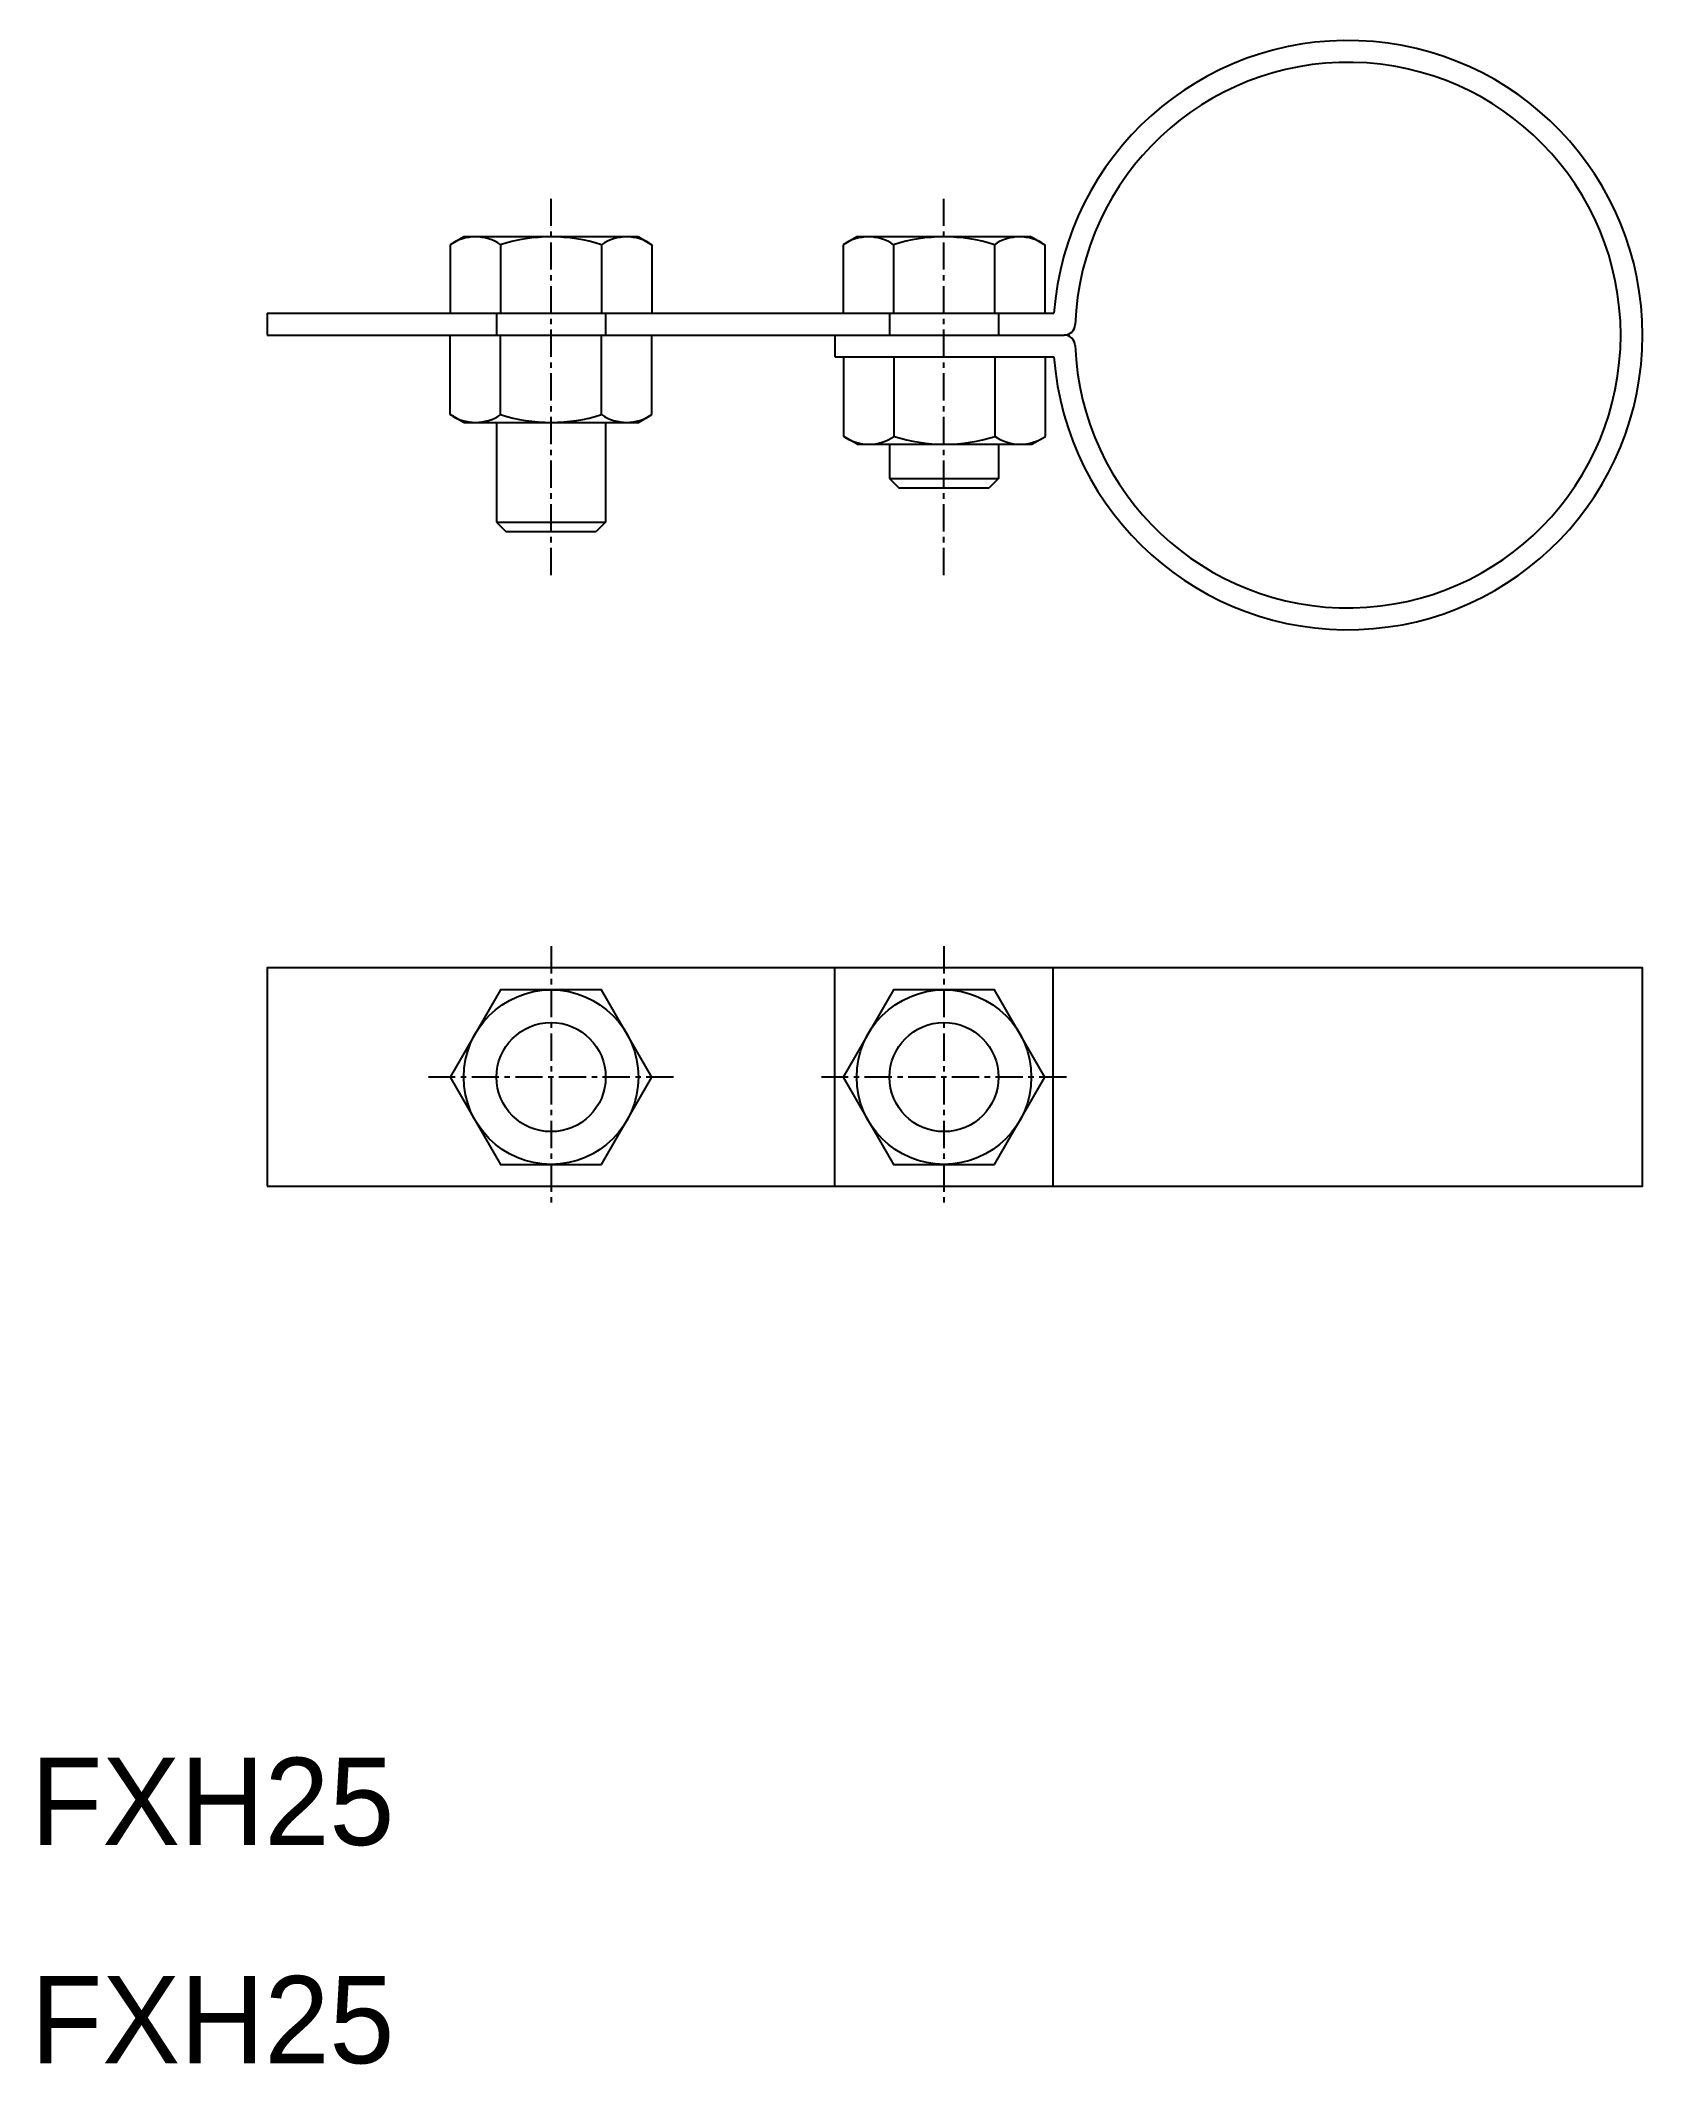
# Model space of a CAD drawing. Extents: x -2083.8 to -2010.4, y -466.6 to -373.9.
import ezdxf

# ---------------------------------------------------------------- set-up
doc = ezdxf.new("R2010")
doc.units = 0
doc.linetypes.add('CENTER', pattern=[2, 1.25, -0.25, 0.25, -0.25])
doc.layers.get('0').update_dxf_attribs({"linetype": 'CONTINUOUS'})
doc.layers.add('CENTER', color=1, linetype='CENTER')

msp = doc.modelspace()

# ---------------------------------------------------------------- linework, layer by layer
at = {"color": 7, "linetype": 'CONTINUOUS'}
for p, q in [((-2064.41, -382.874), (-2065.029, -383.231)), ((-2056.41, -382.874), (-2064.41, -382.874)), ((-2056.41, -382.874), (-2055.792, -383.231)), ((-2046.41, -382.874), (-2047.029, -383.231)), ((-2038.41, -382.874), (-2046.41, -382.874)), ((-2038.41, -382.874), (-2037.792, -383.231)), ((-2065.029, -383.231), (-2065.029, -386.374)), ((-2062.72, -383.231), (-2062.72, -386.374)), ((-2058.101, -383.231), (-2058.101, -386.374)), ((-2055.792, -383.231), (-2055.792, -386.374)), ((-2047.029, -383.231), (-2047.029, -386.374)), ((-2044.72, -383.231), (-2044.72, -386.374)), ((-2040.101, -383.231), (-2040.101, -386.374)), ((-2037.792, -383.231), (-2037.792, -386.374)), ((-2073.41, -386.374), (-2073.41, -387.374)), ((-2073.41, -386.374), (-2037.373, -386.374)), ((-2062.91, -386.374), (-2062.91, -387.374)), ((-2057.91, -386.374), (-2057.91, -387.374)), ((-2044.91, -386.374), (-2044.91, -387.374)), ((-2039.91, -386.374), (-2039.91, -387.374)), ((-2073.41, -387.374), (-2036.901, -387.374)), ((-2065.029, -391.016), (-2065.029, -387.374)), ((-2062.72, -391.016), (-2062.72, -387.374)), ((-2058.101, -391.016), (-2058.101, -387.374)), ((-2055.792, -391.016), (-2055.792, -387.374)), ((-2047.41, -387.374), (-2047.41, -388.374)), ((-2047.41, -388.374), (-2037.373, -388.374)), ((-2047.001, -392.016), (-2047.001, -388.374)), ((-2044.692, -392.016), (-2044.692, -388.374)), ((-2040.073, -392.016), (-2040.073, -388.374)), ((-2037.764, -392.016), (-2037.764, -388.374)), ((-2064.41, -391.374), (-2065.029, -391.016)), ((-2064.41, -391.374), (-2056.41, -391.374)), ((-2062.91, -391.374), (-2062.91, -395.941)), ((-2057.91, -391.374), (-2057.91, -395.941)), ((-2056.41, -391.374), (-2055.792, -391.016)), ((-2046.382, -392.374), (-2047.001, -392.016)), ((-2038.382, -392.374), (-2037.764, -392.016)), ((-2046.382, -392.374), (-2038.382, -392.374)), ((-2044.91, -392.374), (-2044.91, -393.941)), ((-2039.91, -392.374), (-2039.91, -393.941)), ((-2044.91, -393.941), (-2044.477, -394.374)), ((-2044.91, -393.941), (-2039.91, -393.941)), ((-2039.91, -393.941), (-2040.343, -394.374)), ((-2044.477, -394.374), (-2040.343, -394.374)), ((-2062.91, -395.941), (-2057.91, -395.941)), ((-2062.91, -395.941), (-2062.477, -396.374)), ((-2057.91, -395.941), (-2058.343, -396.374)), ((-2062.477, -396.374), (-2058.343, -396.374)), ((-2047.41, -426.374), (-2047.41, -416.374)), ((-2037.41, -426.374), (-2037.41, -416.374))]:
    msp.add_line(p, q, dxfattribs=at)
for points in [[(-2073.41, -426.374), (-2010.41, -426.374), (-2010.41, -416.374), (-2073.41, -416.374)], [(-2058.101, -425.374), (-2055.792, -421.374), (-2058.101, -417.374), (-2062.72, -417.374), (-2065.029, -421.374), (-2062.72, -425.374)], [(-2040.101, -425.374), (-2037.792, -421.374), (-2040.101, -417.374), (-2044.72, -417.374), (-2047.029, -421.374), (-2044.72, -425.374)]]:
    msp.add_lwpolyline(points, close=True, dxfattribs=at)
for centre, radius in [((-2060.41, -421.374), 4), ((-2042.41, -421.374), 4), ((-2060.41, -421.374), 2.5), ((-2042.41, -421.374), 2.5)]:
    msp.add_circle(centre, radius, dxfattribs=at)
for centre, radius, start, end in [((-2023.91, -387.374), 13.5, 184.24802, 175.75198), ((-2023.91, -387.374), 12.5, 182.20423, 177.79577), ((-2063.874, -384.918), 2.045, 55.61576, 124.38424), ((-2060.41, -390.516), 7.643, 72.41205, 107.58795), ((-2056.946, -384.918), 2.045, 55.61576, 124.38424), ((-2045.874, -384.918), 2.045, 55.61576, 124.38424), ((-2042.41, -390.516), 7.643, 72.41205, 107.58795), ((-2038.946, -384.918), 2.045, 55.61576, 124.38424), ((-2036.901, -386.874), 0.5, 270, 357.79577), ((-2036.901, -387.874), 0.5, 2.20423, 90), ((-2063.874, -389.329), 2.045, 235.61576, 304.38424), ((-2060.41, -383.731), 7.643, 252.41205, 287.58795), ((-2056.946, -389.329), 2.045, 235.61576, 304.38424), ((-2045.847, -390.329), 2.045, 235.61576, 304.38424), ((-2042.382, -384.731), 7.643, 252.41205, 287.58795), ((-2038.918, -390.329), 2.045, 235.61576, 304.38424)]:
    msp.add_arc(centre, radius, start, end, dxfattribs=at)
at = {"layer": 'CENTER', "color": 1, "linetype": 'CENTER'}
for p, q in [((-2060.41, -398.374), (-2060.41, -380.874)), ((-2042.41, -398.374), (-2042.41, -380.874)), ((-2060.41, -415.374), (-2060.41, -427.374)), ((-2042.41, -415.374), (-2042.41, -427.374)), ((-2054.797, -421.374), (-2066.024, -421.374)), ((-2036.797, -421.374), (-2048.024, -421.374))]:
    msp.add_line(p, q, dxfattribs=at)

# ---------------------------------------------------------------- texts
at = {"color": 7, "linetype": 'CONTINUOUS'}
for p in [(-2084.239, -456.563), (-2084.239, -466.563)]:
    msp.add_text('FXH25', height=4, dxfattribs=at).set_placement(p)

doc.saveas('drawing.dxf')
